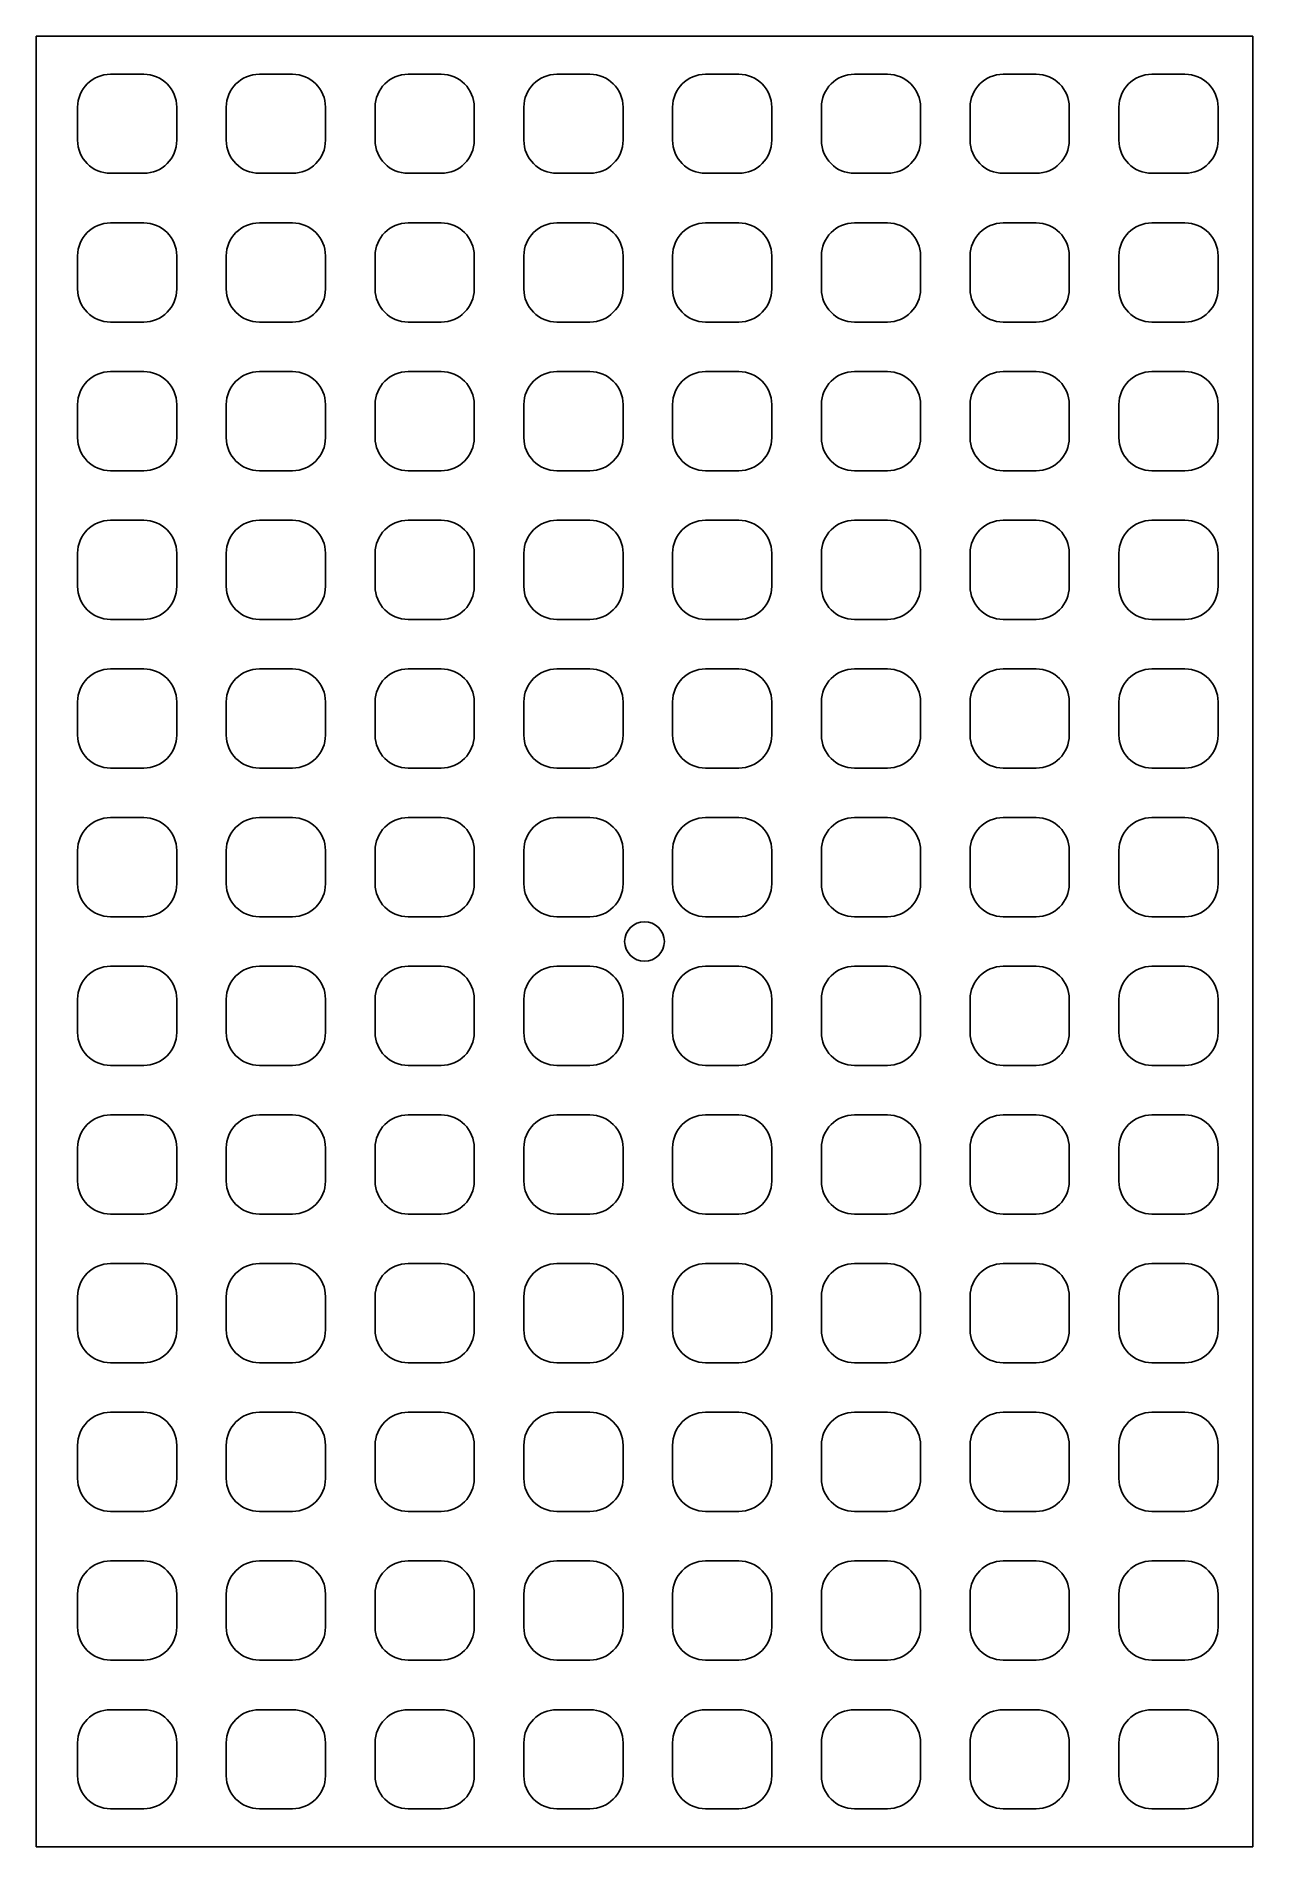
# Model space of a CAD drawing. Extents: x -37 to 37, y -55 to 55.
import ezdxf

# ---------------------------------------------------------------- set-up
doc = ezdxf.new("R2010")
doc.units = 0
doc.header["$MEASUREMENT"] = 0
doc.layers.add('VISIBLE', color=7, linetype='CONTINUOUS')

msp = doc.modelspace()

# ---------------------------------------------------------------- linework, layer by layer
at = {"layer": 'VISIBLE'}
for p, q in [((36.8, 54.8), (-36.8, 54.8)), ((-36.8, 54.8), (-36.8, -54.8)), ((36.8, -54.8), (36.8, 54.8)), ((-30.3, 52.5), (-32.3, 52.5)), ((-21.3, 52.5), (-23.3, 52.5)), ((-12.3, 52.5), (-14.3, 52.5)), ((-3.3, 52.5), (-5.3, 52.5)), ((5.7, 52.5), (3.7, 52.5)), ((14.7, 52.5), (12.7, 52.5)), ((23.7, 52.5), (21.7, 52.5)), ((32.7, 52.5), (30.7, 52.5)), ((-34.3, 50.5), (-34.3, 48.5)), ((-28.3, 48.5), (-28.3, 50.5)), ((-25.3, 50.5), (-25.3, 48.5)), ((-19.3, 48.5), (-19.3, 50.5)), ((-16.3, 50.5), (-16.3, 48.5)), ((-10.3, 48.5), (-10.3, 50.5)), ((-7.3, 50.5), (-7.3, 48.5)), ((-1.3, 48.5), (-1.3, 50.5)), ((1.7, 50.5), (1.7, 48.5)), ((7.7, 48.5), (7.7, 50.5)), ((10.7, 50.5), (10.7, 48.5)), ((16.7, 48.5), (16.7, 50.5)), ((19.7, 50.5), (19.7, 48.5)), ((25.7, 48.5), (25.7, 50.5)), ((28.7, 50.5), (28.7, 48.5)), ((34.7, 48.5), (34.7, 50.5)), ((-32.3, 46.5), (-30.3, 46.5)), ((-23.3, 46.5), (-21.3, 46.5)), ((-14.3, 46.5), (-12.3, 46.5)), ((-5.3, 46.5), (-3.3, 46.5)), ((3.7, 46.5), (5.7, 46.5)), ((12.7, 46.5), (14.7, 46.5)), ((21.7, 46.5), (23.7, 46.5)), ((30.7, 46.5), (32.7, 46.5)), ((-30.3, 43.5), (-32.3, 43.5)), ((-21.3, 43.5), (-23.3, 43.5)), ((-12.3, 43.5), (-14.3, 43.5)), ((-3.3, 43.5), (-5.3, 43.5)), ((5.7, 43.5), (3.7, 43.5)), ((14.7, 43.5), (12.7, 43.5)), ((23.7, 43.5), (21.7, 43.5)), ((32.7, 43.5), (30.7, 43.5)), ((-34.3, 41.5), (-34.3, 39.5)), ((-28.3, 39.5), (-28.3, 41.5)), ((-25.3, 41.5), (-25.3, 39.5)), ((-19.3, 39.5), (-19.3, 41.5)), ((-16.3, 41.5), (-16.3, 39.5)), ((-10.3, 39.5), (-10.3, 41.5)), ((-7.3, 41.5), (-7.3, 39.5)), ((-1.3, 39.5), (-1.3, 41.5)), ((1.7, 41.5), (1.7, 39.5)), ((7.7, 39.5), (7.7, 41.5)), ((10.7, 41.5), (10.7, 39.5)), ((16.7, 39.5), (16.7, 41.5)), ((19.7, 41.5), (19.7, 39.5)), ((25.7, 39.5), (25.7, 41.5)), ((28.7, 41.5), (28.7, 39.5)), ((34.7, 39.5), (34.7, 41.5)), ((-32.3, 37.5), (-30.3, 37.5)), ((-23.3, 37.5), (-21.3, 37.5)), ((-14.3, 37.5), (-12.3, 37.5)), ((-5.3, 37.5), (-3.3, 37.5)), ((3.7, 37.5), (5.7, 37.5)), ((12.7, 37.5), (14.7, 37.5)), ((21.7, 37.5), (23.7, 37.5)), ((30.7, 37.5), (32.7, 37.5)), ((-30.3, 34.5), (-32.3, 34.5)), ((-21.3, 34.5), (-23.3, 34.5)), ((-12.3, 34.5), (-14.3, 34.5)), ((-3.3, 34.5), (-5.3, 34.5)), ((5.7, 34.5), (3.7, 34.5)), ((14.7, 34.5), (12.7, 34.5)), ((23.7, 34.5), (21.7, 34.5)), ((32.7, 34.5), (30.7, 34.5)), ((-34.3, 32.5), (-34.3, 30.5)), ((-28.3, 30.5), (-28.3, 32.5)), ((-25.3, 32.5), (-25.3, 30.5)), ((-19.3, 30.5), (-19.3, 32.5)), ((-16.3, 32.5), (-16.3, 30.5)), ((-10.3, 30.5), (-10.3, 32.5)), ((-7.3, 32.5), (-7.3, 30.5)), ((-1.3, 30.5), (-1.3, 32.5)), ((1.7, 32.5), (1.7, 30.5)), ((7.7, 30.5), (7.7, 32.5)), ((10.7, 32.5), (10.7, 30.5)), ((16.7, 30.5), (16.7, 32.5)), ((19.7, 32.5), (19.7, 30.5)), ((25.7, 30.5), (25.7, 32.5)), ((28.7, 32.5), (28.7, 30.5)), ((34.7, 30.5), (34.7, 32.5)), ((-32.3, 28.5), (-30.3, 28.5)), ((-23.3, 28.5), (-21.3, 28.5)), ((-14.3, 28.5), (-12.3, 28.5)), ((-5.3, 28.5), (-3.3, 28.5)), ((3.7, 28.5), (5.7, 28.5)), ((12.7, 28.5), (14.7, 28.5)), ((21.7, 28.5), (23.7, 28.5)), ((30.7, 28.5), (32.7, 28.5)), ((-30.3, 25.5), (-32.3, 25.5)), ((-21.3, 25.5), (-23.3, 25.5)), ((-12.3, 25.5), (-14.3, 25.5)), ((-3.3, 25.5), (-5.3, 25.5)), ((5.7, 25.5), (3.7, 25.5)), ((14.7, 25.5), (12.7, 25.5)), ((23.7, 25.5), (21.7, 25.5)), ((32.7, 25.5), (30.7, 25.5)), ((-34.3, 23.5), (-34.3, 21.5)), ((-28.3, 21.5), (-28.3, 23.5)), ((-25.3, 23.5), (-25.3, 21.5)), ((-19.3, 21.5), (-19.3, 23.5)), ((-16.3, 23.5), (-16.3, 21.5)), ((-10.3, 21.5), (-10.3, 23.5)), ((-7.3, 23.5), (-7.3, 21.5)), ((-1.3, 21.5), (-1.3, 23.5)), ((1.7, 23.5), (1.7, 21.5)), ((7.7, 21.5), (7.7, 23.5)), ((10.7, 23.5), (10.7, 21.5)), ((16.7, 21.5), (16.7, 23.5)), ((19.7, 23.5), (19.7, 21.5)), ((25.7, 21.5), (25.7, 23.5)), ((28.7, 23.5), (28.7, 21.5)), ((34.7, 21.5), (34.7, 23.5)), ((-32.3, 19.5), (-30.3, 19.5)), ((-23.3, 19.5), (-21.3, 19.5)), ((-14.3, 19.5), (-12.3, 19.5)), ((-5.3, 19.5), (-3.3, 19.5)), ((3.7, 19.5), (5.7, 19.5)), ((12.7, 19.5), (14.7, 19.5)), ((21.7, 19.5), (23.7, 19.5)), ((30.7, 19.5), (32.7, 19.5)), ((-30.3, 16.5), (-32.3, 16.5)), ((-21.3, 16.5), (-23.3, 16.5)), ((-12.3, 16.5), (-14.3, 16.5)), ((-3.3, 16.5), (-5.3, 16.5)), ((5.7, 16.5), (3.7, 16.5)), ((14.7, 16.5), (12.7, 16.5)), ((23.7, 16.5), (21.7, 16.5)), ((32.7, 16.5), (30.7, 16.5)), ((-34.3, 14.5), (-34.3, 12.5)), ((-28.3, 12.5), (-28.3, 14.5)), ((-25.3, 14.5), (-25.3, 12.5)), ((-19.3, 12.5), (-19.3, 14.5)), ((-16.3, 14.5), (-16.3, 12.5)), ((-10.3, 12.5), (-10.3, 14.5)), ((-7.3, 14.5), (-7.3, 12.5)), ((-1.3, 12.5), (-1.3, 14.5)), ((1.7, 14.5), (1.7, 12.5)), ((7.7, 12.5), (7.7, 14.5)), ((10.7, 14.5), (10.7, 12.5)), ((16.7, 12.5), (16.7, 14.5)), ((19.7, 14.5), (19.7, 12.5)), ((25.7, 12.5), (25.7, 14.5)), ((28.7, 14.5), (28.7, 12.5)), ((34.7, 12.5), (34.7, 14.5)), ((-32.3, 10.5), (-30.3, 10.5)), ((-23.3, 10.5), (-21.3, 10.5)), ((-14.3, 10.5), (-12.3, 10.5)), ((-5.3, 10.5), (-3.3, 10.5)), ((3.7, 10.5), (5.7, 10.5)), ((12.7, 10.5), (14.7, 10.5)), ((21.7, 10.5), (23.7, 10.5)), ((30.7, 10.5), (32.7, 10.5)), ((-30.3, 7.5), (-32.3, 7.5)), ((-21.3, 7.5), (-23.3, 7.5)), ((-12.3, 7.5), (-14.3, 7.5)), ((-3.3, 7.5), (-5.3, 7.5)), ((5.7, 7.5), (3.7, 7.5)), ((14.7, 7.5), (12.7, 7.5)), ((23.7, 7.5), (21.7, 7.5)), ((32.7, 7.5), (30.7, 7.5)), ((-34.3, 5.5), (-34.3, 3.5)), ((-28.3, 3.5), (-28.3, 5.5)), ((-25.3, 5.5), (-25.3, 3.5)), ((-19.3, 3.5), (-19.3, 5.5)), ((-16.3, 5.5), (-16.3, 3.5)), ((-10.3, 3.5), (-10.3, 5.5)), ((-7.3, 5.5), (-7.3, 3.5)), ((-1.3, 3.5), (-1.3, 5.5)), ((1.7, 5.5), (1.7, 3.5)), ((7.7, 3.5), (7.7, 5.5)), ((10.7, 5.5), (10.7, 3.5)), ((16.7, 3.5), (16.7, 5.5)), ((19.7, 5.5), (19.7, 3.5)), ((25.7, 3.5), (25.7, 5.5)), ((28.7, 5.5), (28.7, 3.5)), ((34.7, 3.5), (34.7, 5.5)), ((-32.3, 1.5), (-30.3, 1.5)), ((-23.3, 1.5), (-21.3, 1.5)), ((-14.3, 1.5), (-12.3, 1.5)), ((-5.3, 1.5), (-3.3, 1.5)), ((3.7, 1.5), (5.7, 1.5)), ((12.7, 1.5), (14.7, 1.5)), ((21.7, 1.5), (23.7, 1.5)), ((30.7, 1.5), (32.7, 1.5)), ((-30.3, -1.5), (-32.3, -1.5)), ((-21.3, -1.5), (-23.3, -1.5)), ((-12.3, -1.5), (-14.3, -1.5)), ((-3.3, -1.5), (-5.3, -1.5)), ((5.7, -1.5), (3.7, -1.5)), ((14.7, -1.5), (12.7, -1.5)), ((23.7, -1.5), (21.7, -1.5)), ((32.7, -1.5), (30.7, -1.5)), ((-34.3, -3.5), (-34.3, -5.5)), ((-28.3, -5.5), (-28.3, -3.5)), ((-25.3, -3.5), (-25.3, -5.5)), ((-19.3, -5.5), (-19.3, -3.5)), ((-16.3, -3.5), (-16.3, -5.5)), ((-10.3, -5.5), (-10.3, -3.5)), ((-7.3, -3.5), (-7.3, -5.5)), ((-1.3, -5.5), (-1.3, -3.5)), ((1.7, -3.5), (1.7, -5.5)), ((7.7, -5.5), (7.7, -3.5)), ((10.7, -3.5), (10.7, -5.5)), ((16.7, -5.5), (16.7, -3.5)), ((19.7, -3.5), (19.7, -5.5)), ((25.7, -5.5), (25.7, -3.5)), ((28.7, -3.5), (28.7, -5.5)), ((34.7, -5.5), (34.7, -3.5)), ((-32.3, -7.5), (-30.3, -7.5)), ((-23.3, -7.5), (-21.3, -7.5)), ((-14.3, -7.5), (-12.3, -7.5)), ((-5.3, -7.5), (-3.3, -7.5)), ((3.7, -7.5), (5.7, -7.5)), ((12.7, -7.5), (14.7, -7.5)), ((21.7, -7.5), (23.7, -7.5)), ((30.7, -7.5), (32.7, -7.5)), ((-30.3, -10.5), (-32.3, -10.5)), ((-21.3, -10.5), (-23.3, -10.5)), ((-12.3, -10.5), (-14.3, -10.5)), ((-3.3, -10.5), (-5.3, -10.5)), ((5.7, -10.5), (3.7, -10.5)), ((14.7, -10.5), (12.7, -10.5)), ((23.7, -10.5), (21.7, -10.5)), ((32.7, -10.5), (30.7, -10.5)), ((-34.3, -12.5), (-34.3, -14.5)), ((-28.3, -14.5), (-28.3, -12.5)), ((-25.3, -12.5), (-25.3, -14.5)), ((-19.3, -14.5), (-19.3, -12.5)), ((-16.3, -12.5), (-16.3, -14.5)), ((-10.3, -14.5), (-10.3, -12.5)), ((-7.3, -12.5), (-7.3, -14.5)), ((-1.3, -14.5), (-1.3, -12.5)), ((1.7, -12.5), (1.7, -14.5)), ((7.7, -14.5), (7.7, -12.5)), ((10.7, -12.5), (10.7, -14.5)), ((16.7, -14.5), (16.7, -12.5)), ((19.7, -12.5), (19.7, -14.5)), ((25.7, -14.5), (25.7, -12.5)), ((28.7, -12.5), (28.7, -14.5)), ((34.7, -14.5), (34.7, -12.5)), ((-32.3, -16.5), (-30.3, -16.5)), ((-23.3, -16.5), (-21.3, -16.5)), ((-14.3, -16.5), (-12.3, -16.5)), ((-5.3, -16.5), (-3.3, -16.5)), ((3.7, -16.5), (5.7, -16.5)), ((12.7, -16.5), (14.7, -16.5)), ((21.7, -16.5), (23.7, -16.5)), ((30.7, -16.5), (32.7, -16.5)), ((-30.3, -19.5), (-32.3, -19.5)), ((-21.3, -19.5), (-23.3, -19.5)), ((-12.3, -19.5), (-14.3, -19.5)), ((-3.3, -19.5), (-5.3, -19.5)), ((5.7, -19.5), (3.7, -19.5)), ((14.7, -19.5), (12.7, -19.5)), ((23.7, -19.5), (21.7, -19.5)), ((32.7, -19.5), (30.7, -19.5)), ((-34.3, -21.5), (-34.3, -23.5)), ((-28.3, -23.5), (-28.3, -21.5)), ((-25.3, -21.5), (-25.3, -23.5)), ((-19.3, -23.5), (-19.3, -21.5)), ((-16.3, -21.5), (-16.3, -23.5)), ((-10.3, -23.5), (-10.3, -21.5)), ((-7.3, -21.5), (-7.3, -23.5)), ((-1.3, -23.5), (-1.3, -21.5)), ((1.7, -21.5), (1.7, -23.5)), ((7.7, -23.5), (7.7, -21.5)), ((10.7, -21.5), (10.7, -23.5)), ((16.7, -23.5), (16.7, -21.5)), ((19.7, -21.5), (19.7, -23.5)), ((25.7, -23.5), (25.7, -21.5)), ((28.7, -21.5), (28.7, -23.5)), ((34.7, -23.5), (34.7, -21.5)), ((-32.3, -25.5), (-30.3, -25.5)), ((-23.3, -25.5), (-21.3, -25.5)), ((-14.3, -25.5), (-12.3, -25.5)), ((-5.3, -25.5), (-3.3, -25.5)), ((3.7, -25.5), (5.7, -25.5)), ((12.7, -25.5), (14.7, -25.5)), ((21.7, -25.5), (23.7, -25.5)), ((30.7, -25.5), (32.7, -25.5)), ((-30.3, -28.5), (-32.3, -28.5)), ((-21.3, -28.5), (-23.3, -28.5)), ((-12.3, -28.5), (-14.3, -28.5)), ((-3.3, -28.5), (-5.3, -28.5)), ((5.7, -28.5), (3.7, -28.5)), ((14.7, -28.5), (12.7, -28.5)), ((23.7, -28.5), (21.7, -28.5)), ((32.7, -28.5), (30.7, -28.5)), ((-34.3, -30.5), (-34.3, -32.5)), ((-28.3, -32.5), (-28.3, -30.5)), ((-25.3, -30.5), (-25.3, -32.5)), ((-19.3, -32.5), (-19.3, -30.5)), ((-16.3, -30.5), (-16.3, -32.5)), ((-10.3, -32.5), (-10.3, -30.5)), ((-7.3, -30.5), (-7.3, -32.5)), ((-1.3, -32.5), (-1.3, -30.5)), ((1.7, -30.5), (1.7, -32.5)), ((7.7, -32.5), (7.7, -30.5)), ((10.7, -30.5), (10.7, -32.5)), ((16.7, -32.5), (16.7, -30.5)), ((19.7, -30.5), (19.7, -32.5)), ((25.7, -32.5), (25.7, -30.5)), ((28.7, -30.5), (28.7, -32.5)), ((34.7, -32.5), (34.7, -30.5)), ((-32.3, -34.5), (-30.3, -34.5)), ((-23.3, -34.5), (-21.3, -34.5)), ((-14.3, -34.5), (-12.3, -34.5)), ((-5.3, -34.5), (-3.3, -34.5)), ((3.7, -34.5), (5.7, -34.5)), ((12.7, -34.5), (14.7, -34.5)), ((21.7, -34.5), (23.7, -34.5)), ((30.7, -34.5), (32.7, -34.5)), ((-30.3, -37.5), (-32.3, -37.5)), ((-21.3, -37.5), (-23.3, -37.5)), ((-12.3, -37.5), (-14.3, -37.5)), ((-3.3, -37.5), (-5.3, -37.5)), ((5.7, -37.5), (3.7, -37.5)), ((14.7, -37.5), (12.7, -37.5)), ((23.7, -37.5), (21.7, -37.5)), ((32.7, -37.5), (30.7, -37.5)), ((-34.3, -39.5), (-34.3, -41.5)), ((-28.3, -41.5), (-28.3, -39.5)), ((-25.3, -39.5), (-25.3, -41.5)), ((-19.3, -41.5), (-19.3, -39.5)), ((-16.3, -39.5), (-16.3, -41.5)), ((-10.3, -41.5), (-10.3, -39.5)), ((-7.3, -39.5), (-7.3, -41.5)), ((-1.3, -41.5), (-1.3, -39.5)), ((1.7, -39.5), (1.7, -41.5)), ((7.7, -41.5), (7.7, -39.5)), ((10.7, -39.5), (10.7, -41.5)), ((16.7, -41.5), (16.7, -39.5)), ((19.7, -39.5), (19.7, -41.5)), ((25.7, -41.5), (25.7, -39.5)), ((28.7, -39.5), (28.7, -41.5)), ((34.7, -41.5), (34.7, -39.5)), ((-32.3, -43.5), (-30.3, -43.5)), ((-23.3, -43.5), (-21.3, -43.5)), ((-14.3, -43.5), (-12.3, -43.5)), ((-5.3, -43.5), (-3.3, -43.5)), ((3.7, -43.5), (5.7, -43.5)), ((12.7, -43.5), (14.7, -43.5)), ((21.7, -43.5), (23.7, -43.5)), ((30.7, -43.5), (32.7, -43.5)), ((-30.3, -46.5), (-32.3, -46.5)), ((-21.3, -46.5), (-23.3, -46.5)), ((-12.3, -46.5), (-14.3, -46.5)), ((-3.3, -46.5), (-5.3, -46.5)), ((5.7, -46.5), (3.7, -46.5)), ((14.7, -46.5), (12.7, -46.5)), ((23.7, -46.5), (21.7, -46.5)), ((32.7, -46.5), (30.7, -46.5)), ((-34.3, -48.5), (-34.3, -50.5)), ((-28.3, -50.5), (-28.3, -48.5)), ((-25.3, -48.5), (-25.3, -50.5)), ((-19.3, -50.5), (-19.3, -48.5)), ((-16.3, -48.5), (-16.3, -50.5)), ((-10.3, -50.5), (-10.3, -48.5)), ((-7.3, -48.5), (-7.3, -50.5)), ((-1.3, -50.5), (-1.3, -48.5)), ((1.7, -48.5), (1.7, -50.5)), ((7.7, -50.5), (7.7, -48.5)), ((10.7, -48.5), (10.7, -50.5)), ((16.7, -50.5), (16.7, -48.5)), ((19.7, -48.5), (19.7, -50.5)), ((25.7, -50.5), (25.7, -48.5)), ((28.7, -48.5), (28.7, -50.5)), ((34.7, -50.5), (34.7, -48.5)), ((-32.3, -52.5), (-30.3, -52.5)), ((-23.3, -52.5), (-21.3, -52.5)), ((-14.3, -52.5), (-12.3, -52.5)), ((-5.3, -52.5), (-3.3, -52.5)), ((3.7, -52.5), (5.7, -52.5)), ((12.7, -52.5), (14.7, -52.5)), ((21.7, -52.5), (23.7, -52.5)), ((30.7, -52.5), (32.7, -52.5)), ((-36.8, -54.8), (36.8, -54.8))]:
    msp.add_line(p, q, dxfattribs=at)
msp.add_circle((0, 0), 1.2, dxfattribs=at)
for centre, start, end in [((-32.3, 50.5), 90, 180), ((-30.3, 50.5), 0, 90), ((-23.3, 50.5), 90, 180), ((-21.3, 50.5), 0, 90), ((-14.3, 50.5), 90, 180), ((-12.3, 50.5), 0, 90), ((-5.3, 50.5), 90, 180), ((-3.3, 50.5), 0, 90), ((3.7, 50.5), 90, 180), ((5.7, 50.5), 0, 90), ((12.7, 50.5), 90, 180), ((14.7, 50.5), 0, 90), ((21.7, 50.5), 90, 180), ((23.7, 50.5), 0, 90), ((30.7, 50.5), 90, 180), ((32.7, 50.5), 0, 90), ((-32.3, 48.5), 180, 270), ((-30.3, 48.5), 270, 0), ((-23.3, 48.5), 180, 270), ((-21.3, 48.5), 270, 0), ((-14.3, 48.5), 180, 270), ((-12.3, 48.5), 270, 0), ((-5.3, 48.5), 180, 270), ((-3.3, 48.5), 270, 0), ((3.7, 48.5), 180, 270), ((5.7, 48.5), 270, 0), ((12.7, 48.5), 180, 270), ((14.7, 48.5), 270, 0), ((21.7, 48.5), 180, 270), ((23.7, 48.5), 270, 0), ((30.7, 48.5), 180, 270), ((32.7, 48.5), 270, 0), ((-32.3, 41.5), 90, 180), ((-30.3, 41.5), 0, 90), ((-23.3, 41.5), 90, 180), ((-21.3, 41.5), 0, 90), ((-14.3, 41.5), 90, 180), ((-12.3, 41.5), 0, 90), ((-5.3, 41.5), 90, 180), ((-3.3, 41.5), 0, 90), ((3.7, 41.5), 90, 180), ((5.7, 41.5), 0, 90), ((12.7, 41.5), 90, 180), ((14.7, 41.5), 0, 90), ((21.7, 41.5), 90, 180), ((23.7, 41.5), 0, 90), ((30.7, 41.5), 90, 180), ((32.7, 41.5), 0, 90), ((-32.3, 39.5), 180, 270), ((-30.3, 39.5), 270, 0), ((-23.3, 39.5), 180, 270), ((-21.3, 39.5), 270, 0), ((-14.3, 39.5), 180, 270), ((-12.3, 39.5), 270, 0), ((-5.3, 39.5), 180, 270), ((-3.3, 39.5), 270, 0), ((3.7, 39.5), 180, 270), ((5.7, 39.5), 270, 0), ((12.7, 39.5), 180, 270), ((14.7, 39.5), 270, 0), ((21.7, 39.5), 180, 270), ((23.7, 39.5), 270, 0), ((30.7, 39.5), 180, 270), ((32.7, 39.5), 270, 0), ((-32.3, 32.5), 90, 180), ((-30.3, 32.5), 0, 90), ((-23.3, 32.5), 90, 180), ((-21.3, 32.5), 0, 90), ((-14.3, 32.5), 90, 180), ((-12.3, 32.5), 0, 90), ((-5.3, 32.5), 90, 180), ((-3.3, 32.5), 0, 90), ((3.7, 32.5), 90, 180), ((5.7, 32.5), 0, 90), ((12.7, 32.5), 90, 180), ((14.7, 32.5), 0, 90), ((21.7, 32.5), 90, 180), ((23.7, 32.5), 0, 90), ((30.7, 32.5), 90, 180), ((32.7, 32.5), 0, 90), ((-32.3, 30.5), 180, 270), ((-30.3, 30.5), 270, 0), ((-23.3, 30.5), 180, 270), ((-21.3, 30.5), 270, 0), ((-14.3, 30.5), 180, 270), ((-12.3, 30.5), 270, 0), ((-5.3, 30.5), 180, 270), ((-3.3, 30.5), 270, 0), ((3.7, 30.5), 180, 270), ((5.7, 30.5), 270, 0), ((12.7, 30.5), 180, 270), ((14.7, 30.5), 270, 0), ((21.7, 30.5), 180, 270), ((23.7, 30.5), 270, 0), ((30.7, 30.5), 180, 270), ((32.7, 30.5), 270, 0), ((-32.3, 23.5), 90, 180), ((-30.3, 23.5), 0, 90), ((-23.3, 23.5), 90, 180), ((-21.3, 23.5), 0, 90), ((-14.3, 23.5), 90, 180), ((-12.3, 23.5), 0, 90), ((-5.3, 23.5), 90, 180), ((-3.3, 23.5), 0, 90), ((3.7, 23.5), 90, 180), ((5.7, 23.5), 0, 90), ((12.7, 23.5), 90, 180), ((14.7, 23.5), 0, 90), ((21.7, 23.5), 90, 180), ((23.7, 23.5), 0, 90), ((30.7, 23.5), 90, 180), ((32.7, 23.5), 0, 90), ((-32.3, 21.5), 180, 270), ((-30.3, 21.5), 270, 0), ((-23.3, 21.5), 180, 270), ((-21.3, 21.5), 270, 0), ((-14.3, 21.5), 180, 270), ((-12.3, 21.5), 270, 0), ((-5.3, 21.5), 180, 270), ((-3.3, 21.5), 270, 0), ((3.7, 21.5), 180, 270), ((5.7, 21.5), 270, 0), ((12.7, 21.5), 180, 270), ((14.7, 21.5), 270, 0), ((21.7, 21.5), 180, 270), ((23.7, 21.5), 270, 0), ((30.7, 21.5), 180, 270), ((32.7, 21.5), 270, 0), ((-32.3, 14.5), 90, 180), ((-30.3, 14.5), 0, 90), ((-23.3, 14.5), 90, 180), ((-21.3, 14.5), 0, 90), ((-14.3, 14.5), 90, 180), ((-12.3, 14.5), 0, 90), ((-5.3, 14.5), 90, 180), ((-3.3, 14.5), 0, 90), ((3.7, 14.5), 90, 180), ((5.7, 14.5), 0, 90), ((12.7, 14.5), 90, 180), ((14.7, 14.5), 0, 90), ((21.7, 14.5), 90, 180), ((23.7, 14.5), 0, 90), ((30.7, 14.5), 90, 180), ((32.7, 14.5), 0, 90), ((-32.3, 12.5), 180, 270), ((-30.3, 12.5), 270, 0), ((-23.3, 12.5), 180, 270), ((-21.3, 12.5), 270, 0), ((-14.3, 12.5), 180, 270), ((-12.3, 12.5), 270, 0), ((-5.3, 12.5), 180, 270), ((-3.3, 12.5), 270, 0), ((3.7, 12.5), 180, 270), ((5.7, 12.5), 270, 0), ((12.7, 12.5), 180, 270), ((14.7, 12.5), 270, 0), ((21.7, 12.5), 180, 270), ((23.7, 12.5), 270, 0), ((30.7, 12.5), 180, 270), ((32.7, 12.5), 270, 0), ((-32.3, 5.5), 90, 180), ((-30.3, 5.5), 0, 90), ((-23.3, 5.5), 90, 180), ((-21.3, 5.5), 0, 90), ((-14.3, 5.5), 90, 180), ((-12.3, 5.5), 0, 90), ((-5.3, 5.5), 90, 180), ((-3.3, 5.5), 0, 90), ((3.7, 5.5), 90, 180), ((5.7, 5.5), 0, 90), ((12.7, 5.5), 90, 180), ((14.7, 5.5), 0, 90), ((21.7, 5.5), 90, 180), ((23.7, 5.5), 0, 90), ((30.7, 5.5), 90, 180), ((32.7, 5.5), 0, 90), ((-32.3, 3.5), 180, 270), ((-30.3, 3.5), 270, 0), ((-23.3, 3.5), 180, 270), ((-21.3, 3.5), 270, 0), ((-14.3, 3.5), 180, 270), ((-12.3, 3.5), 270, 0), ((-5.3, 3.5), 180, 270), ((-3.3, 3.5), 270, 0), ((3.7, 3.5), 180, 270), ((5.7, 3.5), 270, 0), ((12.7, 3.5), 180, 270), ((14.7, 3.5), 270, 0), ((21.7, 3.5), 180, 270), ((23.7, 3.5), 270, 0), ((30.7, 3.5), 180, 270), ((32.7, 3.5), 270, 0), ((-32.3, -3.5), 90, 180), ((-30.3, -3.5), 0, 90), ((-23.3, -3.5), 90, 180), ((-21.3, -3.5), 0, 90), ((-14.3, -3.5), 90, 180), ((-12.3, -3.5), 0, 90), ((-5.3, -3.5), 90, 180), ((-3.3, -3.5), 0, 90), ((3.7, -3.5), 90, 180), ((5.7, -3.5), 0, 90), ((12.7, -3.5), 90, 180), ((14.7, -3.5), 0, 90), ((21.7, -3.5), 90, 180), ((23.7, -3.5), 0, 90), ((30.7, -3.5), 90, 180), ((32.7, -3.5), 0, 90), ((-32.3, -5.5), 180, 270), ((-30.3, -5.5), 270, 0), ((-23.3, -5.5), 180, 270), ((-21.3, -5.5), 270, 0), ((-14.3, -5.5), 180, 270), ((-12.3, -5.5), 270, 0), ((-5.3, -5.5), 180, 270), ((-3.3, -5.5), 270, 0), ((3.7, -5.5), 180, 270), ((5.7, -5.5), 270, 0), ((12.7, -5.5), 180, 270), ((14.7, -5.5), 270, 0), ((21.7, -5.5), 180, 270), ((23.7, -5.5), 270, 0), ((30.7, -5.5), 180, 270), ((32.7, -5.5), 270, 0), ((-32.3, -12.5), 90, 180), ((-30.3, -12.5), 0, 90), ((-23.3, -12.5), 90, 180), ((-21.3, -12.5), 0, 90), ((-14.3, -12.5), 90, 180), ((-12.3, -12.5), 0, 90), ((-5.3, -12.5), 90, 180), ((-3.3, -12.5), 0, 90), ((3.7, -12.5), 90, 180), ((5.7, -12.5), 0, 90), ((12.7, -12.5), 90, 180), ((14.7, -12.5), 0, 90), ((21.7, -12.5), 90, 180), ((23.7, -12.5), 0, 90), ((30.7, -12.5), 90, 180), ((32.7, -12.5), 0, 90), ((-32.3, -14.5), 180, 270), ((-30.3, -14.5), 270, 0), ((-23.3, -14.5), 180, 270), ((-21.3, -14.5), 270, 0), ((-14.3, -14.5), 180, 270), ((-12.3, -14.5), 270, 0), ((-5.3, -14.5), 180, 270), ((-3.3, -14.5), 270, 0), ((3.7, -14.5), 180, 270), ((5.7, -14.5), 270, 0), ((12.7, -14.5), 180, 270), ((14.7, -14.5), 270, 0), ((21.7, -14.5), 180, 270), ((23.7, -14.5), 270, 0), ((30.7, -14.5), 180, 270), ((32.7, -14.5), 270, 0), ((-32.3, -21.5), 90, 180), ((-30.3, -21.5), 0, 90), ((-23.3, -21.5), 90, 180), ((-21.3, -21.5), 0, 90), ((-14.3, -21.5), 90, 180), ((-12.3, -21.5), 0, 90), ((-5.3, -21.5), 90, 180), ((-3.3, -21.5), 0, 90), ((3.7, -21.5), 90, 180), ((5.7, -21.5), 0, 90), ((12.7, -21.5), 90, 180), ((14.7, -21.5), 0, 90), ((21.7, -21.5), 90, 180), ((23.7, -21.5), 0, 90), ((30.7, -21.5), 90, 180), ((32.7, -21.5), 0, 90), ((-32.3, -23.5), 180, 270), ((-30.3, -23.5), 270, 0), ((-23.3, -23.5), 180, 270), ((-21.3, -23.5), 270, 0), ((-14.3, -23.5), 180, 270), ((-12.3, -23.5), 270, 0), ((-5.3, -23.5), 180, 270), ((-3.3, -23.5), 270, 0), ((3.7, -23.5), 180, 270), ((5.7, -23.5), 270, 0), ((12.7, -23.5), 180, 270), ((14.7, -23.5), 270, 0), ((21.7, -23.5), 180, 270), ((23.7, -23.5), 270, 0), ((30.7, -23.5), 180, 270), ((32.7, -23.5), 270, 0), ((-32.3, -30.5), 90, 180), ((-30.3, -30.5), 0, 90), ((-23.3, -30.5), 90, 180), ((-21.3, -30.5), 0, 90), ((-14.3, -30.5), 90, 180), ((-12.3, -30.5), 0, 90), ((-5.3, -30.5), 90, 180), ((-3.3, -30.5), 0, 90), ((3.7, -30.5), 90, 180), ((5.7, -30.5), 0, 90), ((12.7, -30.5), 90, 180), ((14.7, -30.5), 0, 90), ((21.7, -30.5), 90, 180), ((23.7, -30.5), 0, 90), ((30.7, -30.5), 90, 180), ((32.7, -30.5), 0, 90), ((-32.3, -32.5), 180, 270), ((-30.3, -32.5), 270, 0), ((-23.3, -32.5), 180, 270), ((-21.3, -32.5), 270, 0), ((-14.3, -32.5), 180, 270), ((-12.3, -32.5), 270, 0), ((-5.3, -32.5), 180, 270), ((-3.3, -32.5), 270, 0), ((3.7, -32.5), 180, 270), ((5.7, -32.5), 270, 0), ((12.7, -32.5), 180, 270), ((14.7, -32.5), 270, 0), ((21.7, -32.5), 180, 270), ((23.7, -32.5), 270, 0), ((30.7, -32.5), 180, 270), ((32.7, -32.5), 270, 0), ((-32.3, -39.5), 90, 180), ((-30.3, -39.5), 0, 90), ((-23.3, -39.5), 90, 180), ((-21.3, -39.5), 0, 90), ((-14.3, -39.5), 90, 180), ((-12.3, -39.5), 0, 90), ((-5.3, -39.5), 90, 180), ((-3.3, -39.5), 0, 90), ((3.7, -39.5), 90, 180), ((5.7, -39.5), 0, 90), ((12.7, -39.5), 90, 180), ((14.7, -39.5), 0, 90), ((21.7, -39.5), 90, 180), ((23.7, -39.5), 0, 90), ((30.7, -39.5), 90, 180), ((32.7, -39.5), 0, 90), ((-32.3, -41.5), 180, 270), ((-30.3, -41.5), 270, 0), ((-23.3, -41.5), 180, 270), ((-21.3, -41.5), 270, 0), ((-14.3, -41.5), 180, 270), ((-12.3, -41.5), 270, 0), ((-5.3, -41.5), 180, 270), ((-3.3, -41.5), 270, 0), ((3.7, -41.5), 180, 270), ((5.7, -41.5), 270, 0), ((12.7, -41.5), 180, 270), ((14.7, -41.5), 270, 0), ((21.7, -41.5), 180, 270), ((23.7, -41.5), 270, 0), ((30.7, -41.5), 180, 270), ((32.7, -41.5), 270, 0), ((-32.3, -48.5), 90, 180), ((-30.3, -48.5), 0, 90), ((-23.3, -48.5), 90, 180), ((-21.3, -48.5), 0, 90), ((-14.3, -48.5), 90, 180), ((-12.3, -48.5), 0, 90), ((-5.3, -48.5), 90, 180), ((-3.3, -48.5), 0, 90), ((3.7, -48.5), 90, 180), ((5.7, -48.5), 0, 90), ((12.7, -48.5), 90, 180), ((14.7, -48.5), 0, 90), ((21.7, -48.5), 90, 180), ((23.7, -48.5), 0, 90), ((30.7, -48.5), 90, 180), ((32.7, -48.5), 0, 90), ((-32.3, -50.5), 180, 270), ((-30.3, -50.5), 270, 0), ((-23.3, -50.5), 180, 270), ((-21.3, -50.5), 270, 0), ((-14.3, -50.5), 180, 270), ((-12.3, -50.5), 270, 0), ((-5.3, -50.5), 180, 270), ((-3.3, -50.5), 270, 0), ((3.7, -50.5), 180, 270), ((5.7, -50.5), 270, 0), ((12.7, -50.5), 180, 270), ((14.7, -50.5), 270, 0), ((21.7, -50.5), 180, 270), ((23.7, -50.5), 270, 0), ((30.7, -50.5), 180, 270), ((32.7, -50.5), 270, 0)]:
    msp.add_arc(centre, 2, start, end, dxfattribs=at)

doc.saveas('drawing.dxf')
